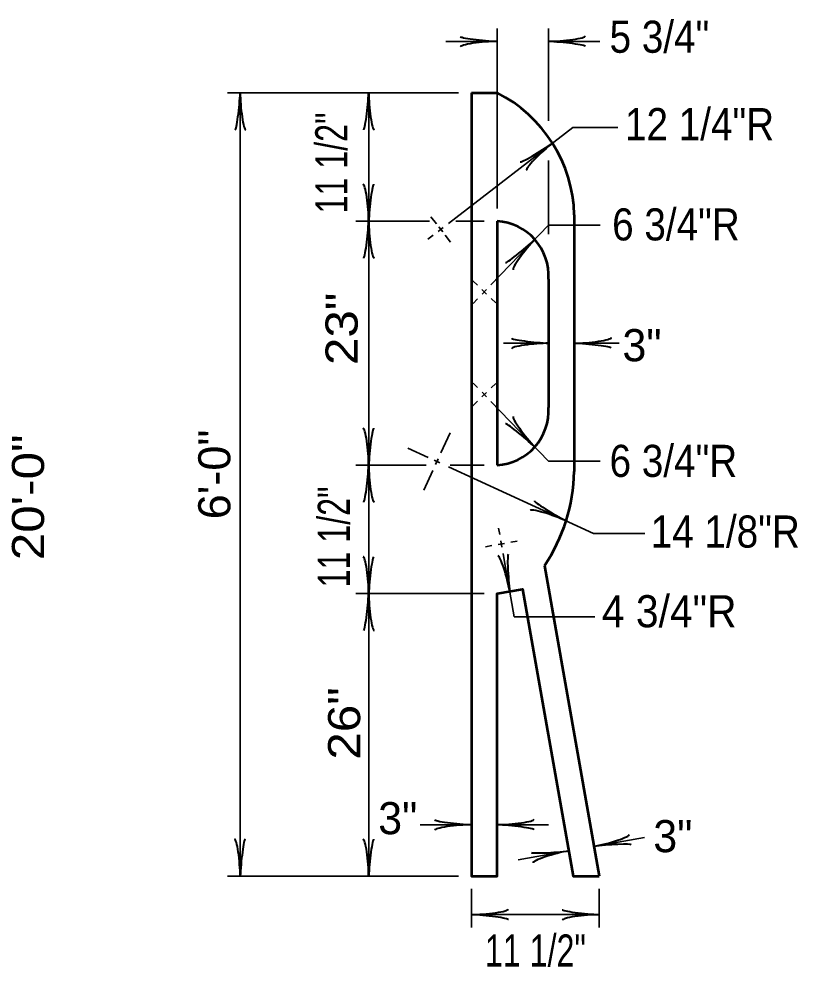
# Model space of a CAD drawing. Extents: x -66 to 614, y -59 to 381.
# Drawn here: x 37.5 to 98.2, y 123.3 to 197.1 of the extents above; entities that cross this region are included whole.
import ezdxf

# ---------------------------------------------------------------- set-up
doc = ezdxf.new("R2010")
doc.units = 0
doc.layers.add('1', color=7, linetype='Continuous', lineweight=53)

msp = doc.modelspace()

# ---------------------------------------------------------------- linework, layer by layer
at = {"layer": '1', "lineweight": 35}
for p, q in [((74.754, 182.362), (74.754, 196.362)), ((78.754, 189.181), (78.754, 196.362)), ((74.754, 195.362), (70.754, 195.362)), ((78.754, 195.362), (82.754, 195.362)), ((71.754, 191.362), (53.754, 191.362)), ((54.754, 191.362), (54.754, 130.362)), ((64.754, 181.362), (64.754, 191.362)), ((80.65, 188.663), (70.954, 181.181)), ((80.65, 188.663), (84.135, 188.663)), ((78.754, 180.362), (78.754, 186.088)), ((69.596, 181.712), (70.022, 181.16)), ((69.493, 181.362), (63.754, 181.362)), ((70.207, 180.921), (70.513, 180.525)), ((73.754, 181.362), (71.547, 181.362)), ((78.754, 181.048), (74.274, 176.402)), ((78.754, 181.048), (82.766, 181.048)), ((69.766, 180.265), (69.371, 179.959)), ((70.558, 180.876), (70.162, 180.57)), ((71.124, 179.733), (70.704, 180.277)), ((72.854, 176.73), (73.214, 176.383)), ((73.574, 176.036), (73.934, 175.689)), ((73.927, 176.042), (73.58, 175.682)), ((73.233, 175.322), (72.886, 174.962)), ((74.294, 175.341), (74.653, 174.994)), ((78.754, 171.862), (75.254, 171.862)), ((80.754, 171.862), (84.254, 171.862)), ((73.233, 168.402), (72.886, 168.762)), ((74.294, 168.383), (74.653, 168.73)), ((73.574, 167.689), (73.934, 168.036)), ((73.927, 167.682), (73.58, 168.042)), ((72.854, 166.994), (73.214, 167.342)), ((78.754, 162.676), (74.274, 167.322)), ((71.097, 164.889), (70.379, 163.325)), ((69.385, 162.956), (67.794, 163.686)), ((70.294, 162.539), (69.839, 162.748)), ((70.171, 162.871), (69.962, 162.416)), ((78.754, 162.676), (82.766, 162.676)), ((69.238, 162.362), (63.754, 162.362)), ((69.754, 161.962), (69.04, 160.408)), ((82.247, 157.055), (70.975, 162.227)), ((73.754, 162.362), (71.102, 162.362)), ((74.87, 157.46), (74.957, 156.968)), ((82.247, 157.055), (86.259, 157.055)), ((73.856, 156.012), (74.349, 156.099)), ((75.334, 156.272), (74.841, 156.185)), ((75.044, 156.475), (75.131, 155.983)), ((75.826, 156.359), (76.318, 156.446)), ((75.218, 155.49), (75.305, 154.998)), ((75.304, 154.998), (76.086, 150.566)), ((73.754, 152.362), (63.754, 152.362)), ((64.754, 152.362), (64.754, 130.362)), ((76.086, 150.566), (82.349, 150.566)), ((72.754, 134.362), (68.754, 134.362)), ((74.754, 134.362), (78.754, 134.362)), ((86.226, 133.373), (82.286, 132.678)), ((80.317, 132.331), (76.377, 131.636)), ((71.754, 130.362), (53.754, 130.362)), ((72.754, 129.362), (72.754, 126.362)), ((82.695, 129.362), (82.695, 126.362)), ((72.754, 127.362), (82.695, 127.362))]:
    msp.add_line(p, q, dxfattribs=at)
at = {"layer": '1'}
for p, q in [((72.754, 191.362), (74.754, 191.362)), ((80.754, 181.862), (80.754, 161.862)), ((74.754, 181.362), (74.754, 162.362)), ((78.754, 176.862), (78.754, 166.862)), ((78.432, 154.534), (82.695, 130.362))]:
    msp.add_line(p, q, dxfattribs=at)
msp.add_lwpolyline([(72.754, 191.362), (72.754, 130.362), (74.754, 130.362), (74.754, 152.362), (76.723, 152.71), (80.664, 130.362), (82.695, 130.362)], dxfattribs=at)
at = {"layer": '1', "lineweight": 35}
msp.add_lwpolyline([(64.754, 181.362), (64.754, 162.362), (64.754, 152.362)], dxfattribs=at)
at = {"layer": '1'}
for centre, radius, start, end in [((69.819, 181.601), 10.938, 1.37066, 63.18064), ((74.51, 177.118), 4.251, 356.54913, 86.71796), ((74.51, 166.606), 4.251, 273.28204, 3.45087), ((67.036, 162.176), 13.721, 326.15622, 358.69102)]:
    msp.add_arc(centre, radius, start, end, dxfattribs=at)
at = {"layer": '1', "lineweight": 40}
for centre, major_axis, ratio, start_param, end_param in [((73.633, 195.574), (1.756, -0.176), 0.07063, 3.140715, 5.41811), ((73.633, 195.574), (1.756, -0.176), 0.07063, 3.140715, 5.41811), ((79.845, 195.639), (-1.786, -0.156), 0.122415, 0.896353, 3.141593), ((79.845, 195.639), (-1.786, -0.156), 0.122415, 0.896353, 3.141593), ((73.663, 195.086), (1.786, 0.156), 0.122415, 0.896353, 3.141593), ((73.663, 195.086), (1.786, 0.156), 0.122415, 0.896353, 3.141593), ((79.874, 195.151), (-1.756, 0.176), 0.07063, 3.140715, 5.41811), ((79.874, 195.151), (-1.756, 0.176), 0.07063, 3.140715, 5.41811), ((54.542, 190.242), (0.176, 1.756), 0.07063, 3.140715, 5.41811), ((54.542, 190.242), (0.176, 1.756), 0.07063, 3.140715, 5.41811), ((55.03, 190.271), (-0.156, 1.786), 0.122415, 0.896353, 3.141593), ((55.03, 190.271), (-0.156, 1.786), 0.122415, 0.896353, 3.141593), ((64.542, 190.242), (0.176, 1.756), 0.07063, 3.140715, 5.41811), ((64.542, 190.242), (0.176, 1.756), 0.07063, 3.140715, 5.41811), ((65.03, 190.271), (-0.156, 1.786), 0.122415, 0.896353, 3.141593), ((65.03, 190.271), (-0.156, 1.786), 0.122415, 0.896353, 3.141593), ((78.05, 186.925), (1.498, 0.934), 0.07063, 3.140715, 5.41811), ((78.372, 186.556), (1.318, 1.215), 0.122415, 0.896353, 3.141593), ((64.477, 182.453), (0.156, -1.786), 0.122415, 0.896353, 3.141593), ((64.477, 182.453), (0.156, -1.786), 0.122415, 0.896353, 3.141593), ((64.965, 182.483), (-0.176, -1.756), 0.07063, 3.140715, 5.41811), ((64.965, 182.483), (-0.176, -1.756), 0.07063, 3.140715, 5.41811), ((64.542, 180.242), (0.176, 1.756), 0.07063, 3.140715, 5.41811), ((64.542, 180.242), (0.176, 1.756), 0.07063, 3.140715, 5.41811), ((65.03, 180.271), (-0.156, 1.786), 0.122415, 0.896353, 3.141593), ((65.03, 180.271), (-0.156, 1.786), 0.122415, 0.896353, 3.141593), ((76.758, 179.283), (-1.346, -1.143), 0.07063, 6.282307, 8.559703), ((76.758, 179.283), (-1.346, -1.143), 0.07063, 6.282307, 8.559703), ((77.129, 178.965), (1.127, 1.394), 0.122415, 0.896353, 3.141593), ((77.129, 178.965), (1.127, 1.394), 0.122415, 0.896353, 3.141593), ((77.633, 172.074), (1.756, -0.176), 0.07063, 3.140715, 5.41811), ((77.633, 172.074), (1.756, -0.176), 0.07063, 3.140715, 5.41811), ((81.845, 172.139), (-1.786, -0.156), 0.122415, 0.896353, 3.141593), ((77.663, 171.586), (1.786, 0.156), 0.122415, 0.896353, 3.141593), ((77.663, 171.586), (1.786, 0.156), 0.122415, 0.896353, 3.141593), ((81.874, 171.651), (-1.756, 0.176), 0.07063, 3.140715, 5.41811), ((77.129, 164.759), (1.127, -1.394), 0.122415, 3.141593, 5.386832), ((76.758, 164.442), (-1.346, 1.143), 0.07063, 4.006668, 6.284063), ((64.477, 163.453), (0.156, -1.786), 0.122415, 0.896353, 3.141593), ((64.477, 163.453), (0.156, -1.786), 0.122415, 0.896353, 3.141593), ((64.965, 163.483), (-0.176, -1.756), 0.07063, 3.140715, 5.41811), ((64.965, 163.483), (-0.176, -1.756), 0.07063, 3.140715, 5.41811), ((64.542, 161.242), (0.176, 1.756), 0.07063, 3.140715, 5.41811), ((64.542, 161.242), (0.176, 1.756), 0.07063, 3.140715, 5.41811), ((65.03, 161.271), (-0.156, 1.786), 0.122415, 0.896353, 3.141593), ((65.03, 161.271), (-0.156, 1.786), 0.122415, 0.896353, 3.141593), ((79.187, 158.692), (1.523, -0.892), 0.07063, 3.140715, 5.41811), ((79.01, 158.236), (1.688, -0.603), 0.122415, 0.896353, 3.141593), ((64.477, 153.453), (0.156, -1.786), 0.122415, 0.896353, 3.141593), ((64.477, 153.453), (0.156, -1.786), 0.122415, 0.896353, 3.141593), ((64.965, 153.483), (-0.176, -1.756), 0.07063, 3.140715, 5.41811), ((64.965, 153.483), (-0.176, -1.756), 0.07063, 3.140715, 5.41811), ((75.277, 153.563), (0.464, -1.731), 0.122415, 0.896353, 3.141593), ((75.752, 153.676), (0.132, -1.76), 0.07063, 3.140715, 5.41811), ((64.542, 151.242), (0.176, 1.756), 0.07063, 3.140715, 5.41811), ((64.542, 151.242), (0.176, 1.756), 0.07063, 3.140715, 5.41811), ((65.03, 151.271), (-0.156, 1.786), 0.122415, 0.896353, 3.141593), ((65.03, 151.271), (-0.156, 1.786), 0.122415, 0.896353, 3.141593), ((71.633, 134.574), (1.756, -0.176), 0.07063, 3.140715, 5.41811), ((75.845, 134.639), (-1.786, -0.156), 0.122415, 0.896353, 3.141593), ((71.663, 134.086), (1.786, 0.156), 0.122415, 0.896353, 3.141593), ((75.874, 134.151), (-1.756, 0.176), 0.07063, 3.140715, 5.41811), ((54.477, 131.453), (0.156, -1.786), 0.122415, 0.896353, 3.141593), ((54.477, 131.453), (0.156, -1.786), 0.122415, 0.896353, 3.141593), ((54.965, 131.483), (-0.176, -1.756), 0.07063, 3.140715, 5.41811), ((54.965, 131.483), (-0.176, -1.756), 0.07063, 3.140715, 5.41811), ((64.477, 131.453), (0.156, -1.786), 0.122415, 0.896353, 3.141593), ((64.965, 131.483), (-0.176, -1.756), 0.07063, 3.140715, 5.41811), ((83.313, 133.14), (-1.731, -0.464), 0.122415, 0.896353, 3.141593), ((79.176, 132.344), (-1.76, -0.132), 0.07063, 6.282307, 8.559703), ((79.29, 131.869), (1.731, 0.464), 0.122415, 0.896353, 3.141593), ((83.426, 132.664), (-1.76, -0.132), 0.07063, 3.140715, 5.41811), ((73.845, 127.639), (-1.786, -0.156), 0.122415, 0.896353, 3.141593), ((81.574, 127.574), (1.756, -0.176), 0.07063, 3.140715, 5.41811), ((73.874, 127.151), (-1.756, 0.176), 0.07063, 3.140715, 5.41811), ((81.603, 127.086), (1.786, 0.156), 0.122415, 0.896353, 3.141593)]:
    msp.add_ellipse(centre, major_axis=major_axis, ratio=ratio, start_param=start_param, end_param=end_param, dxfattribs=at)

# ---------------------------------------------------------------- texts
at = {"layer": '1'}
for s, width, p in [('5 3/4"', 0.9, (83.504, 194.48)), ('12 1/4"R', 0.9, (84.705, 187.674)), ('6 3/4"R', 0.9, (83.704, 179.867)), ('6 3/4"R', 0.9, (83.504, 161.451)), ('14 1/8"R', 0.9, (86.706, 155.946)), ('4 3/4"R', 0.95, (82.904, 149.741)), ('11 1/2"', 0.75, (73.799, 123.318))]:
    msp.add_text(s, height=2.5, dxfattribs=dict(at, width=width)).set_placement(p)
for s, width, p in [('11 1/2"', 0.75, (63.093, 181.969)), ('23"', 1.15, (63.894, 170.159)), ('6\'-0"', 1.05, (53.988, 158.148)), ('20\'-0"', 1.15, (39.488, 154.964)), ('11 1/2"', 0.75, (63.293, 152.844)), ('26"', 1.15, (64.094, 139.432))]:
    msp.add_text(s, height=2.5, rotation=90, dxfattribs=dict(at, width=width)).set_placement(p)
for p in [(84.505, 170.459), (65.495, 133.627), (86.906, 132.226)]:
    msp.add_text('3"', height=2.5, dxfattribs=at).set_placement(p)

doc.saveas('drawing.dxf')
